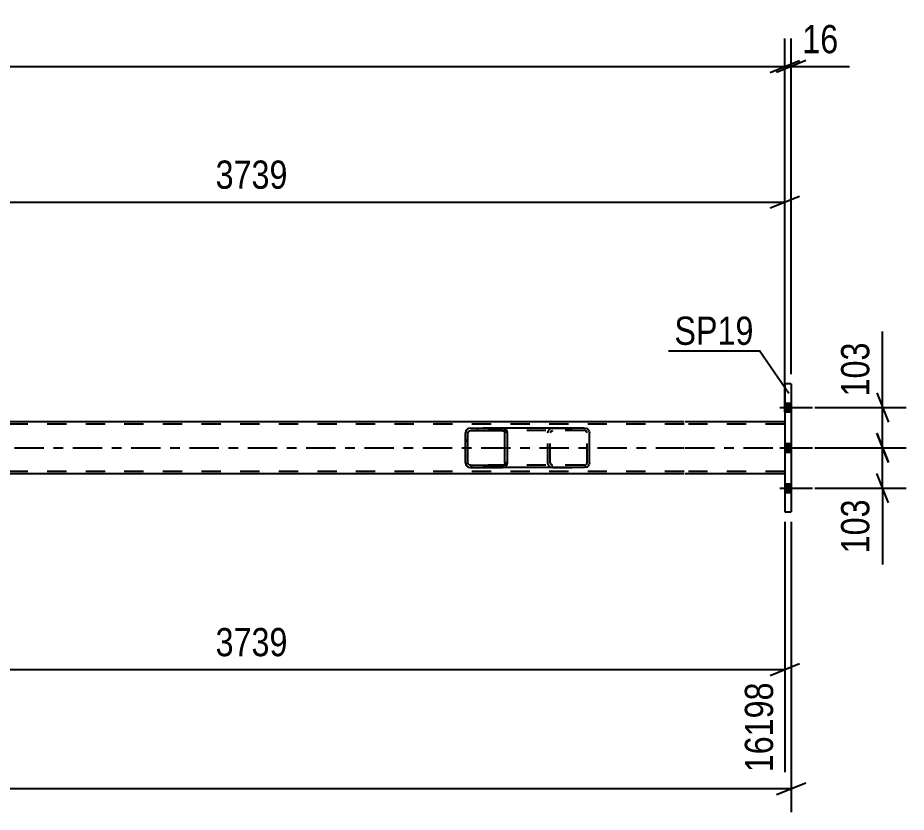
# Model space of a CAD drawing. Header units: millimetres. Extents: x -78 to 763, y -439 to 155.
# Drawn here: x 541.2 to 631.4, y -279.4 to -198.7 of the extents above; entities that cross this region are included whole.
import ezdxf

# ---------------------------------------------------------------- set-up
doc = ezdxf.new("R2010")
doc.units = ezdxf.units.MM
doc.linetypes.add('DXK_LINE_DOT2', pattern=[3.9198, 1.9599, -1.9599])
doc.linetypes.add('DXK_LINE_DOT3', pattern=[5.9187, 2.979, -0.9799, 0.9799, -0.9799])
doc.styles.add('Arial Narrow', font='ARIALN.TTF', dxfattribs={"height": 0.2})

# ---------------------------------------------------------------- blocks, each defined once
blk = doc.blocks.new('Bolt-800830732-3892 - 3858')
at = {"linetype": 'Continuous'}
for points in [[(619.682, -238.704), (619.682, -237.824), (619.042, -237.824), (619.042, -238.704)], [(619.682, -238.704), (619.682, -237.824), (619.042, -237.824), (619.042, -238.704)], [(619.682, -238.704), (619.682, -237.824), (619.042, -237.824), (619.042, -238.704)], [(619.682, -242.804), (619.682, -241.924), (619.042, -241.924), (619.042, -242.804)], [(619.682, -242.804), (619.682, -241.924), (619.042, -241.924), (619.042, -242.804)], [(619.682, -246.904), (619.682, -246.024), (619.042, -246.024), (619.042, -246.904)], [(619.682, -246.904), (619.682, -246.024), (619.042, -246.024), (619.042, -246.904)], [(619.682, -246.904), (619.682, -246.024), (619.042, -246.024), (619.042, -246.904)]]:
    blk.add_hatch(color=1, dxfattribs=at).paths.add_polyline_path(points)
at = {"color": 1, "linetype": 'Continuous'}
for p, q in [((619.042, -237.824), (619.682, -237.824)), ((619.042, -237.824), (619.682, -237.824)), ((619.042, -237.824), (619.682, -237.824)), ((618.522, -238.264), (621.842, -238.264)), ((618.522, -238.264), (621.842, -238.264)), ((618.522, -238.264), (621.842, -238.264)), ((619.042, -238.704), (619.682, -238.704)), ((619.042, -238.704), (619.682, -238.704)), ((619.042, -238.704), (619.682, -238.704)), ((618.522, -242.364), (621.842, -242.364)), ((618.522, -242.364), (621.842, -242.364)), ((619.042, -241.924), (619.682, -241.924)), ((619.042, -241.924), (619.682, -241.924)), ((619.042, -242.804), (619.682, -242.804)), ((619.042, -242.804), (619.682, -242.804)), ((619.042, -246.024), (619.682, -246.024)), ((619.042, -246.024), (619.682, -246.024)), ((619.042, -246.024), (619.682, -246.024)), ((618.522, -246.464), (621.842, -246.464)), ((618.522, -246.464), (621.842, -246.464)), ((618.522, -246.464), (621.842, -246.464)), ((619.042, -246.904), (619.682, -246.904)), ((619.042, -246.904), (619.682, -246.904)), ((619.042, -246.904), (619.682, -246.904))]:
    blk.add_line(p, q, dxfattribs=at)
blk = doc.blocks.new('Part-800830732-4008 - 3858')
at = {"color": 2, "linetype": 'Continuous'}
for p, q in [((619.682, -235.864), (619.042, -235.864)), ((619.042, -235.864), (619.042, -248.864)), ((619.682, -235.864), (619.682, -248.864)), ((619.042, -248.864), (619.682, -248.864))]:
    blk.add_line(p, q, dxfattribs=at)
blk = doc.blocks.new('Part-800830732-3944 - 3858')
at = {"color": 2, "linetype": 'Continuous'}
for p, q in [((608.822, -239.724), (31.84, -239.724)), ((619.042, -239.724), (608.922, -239.724)), ((608.822, -245.004), (515.971, -245.004)), ((619.042, -245.004), (608.922, -245.004))]:
    blk.add_line(p, q, dxfattribs=at)
at = {"color": 7, "linetype": 'DXK_LINE_DOT2'}
for p, q in [((619.042, -239.724), (619.042, -245.004)), ((608.822, -239.964), (31.84, -239.964)), ((619.042, -239.964), (608.922, -239.964)), ((608.822, -244.764), (31.84, -244.764)), ((619.042, -244.764), (608.922, -244.764))]:
    blk.add_line(p, q, dxfattribs=at)
at = {"color": 7, "linetype": 'DXK_LINE_DOT3'}
for p, q in [((31.84, -242.364), (608.822, -242.364)), ((608.922, -242.364), (619.042, -242.364))]:
    blk.add_line(p, q, dxfattribs=at)
blk = doc.blocks.new('Part-800830732-4064 - 3858')
at = {"linetype": 'Continuous'}
h = blk.add_hatch(dxfattribs=at)
h.set_pattern_fill('', scale=0.7, style=0, pattern_type=0)
h.set_pattern_definition([(45, (590.8338, -240.6607), (-1.57154, 1.57154), [])])
h.paths.add_polyline_path([(590.873, -240.844), (590.834, -240.661), (590.723, -240.505), (590.557, -240.401), (590.362, -240.364), (587.127, -240.364), (586.931, -240.401), (586.766, -240.505), (586.655, -240.661), (586.616, -240.844), (586.616, -243.884), (586.655, -244.068), (586.766, -244.224), (586.931, -244.328), (587.127, -244.364), (590.362, -244.364), (590.557, -244.328), (590.723, -244.224), (590.834, -244.068), (590.873, -243.884)])
h.paths.add_polyline_path([(590.598, -243.976), (590.542, -244.054), (590.46, -244.106), (590.362, -244.124), (587.127, -244.124), (587.029, -244.106), (586.946, -244.054), (586.891, -243.976), (586.871, -243.884), (586.871, -240.844), (586.891, -240.753), (586.946, -240.675), (587.029, -240.623), (587.127, -240.604), (590.362, -240.604), (590.46, -240.623), (590.542, -240.675), (590.598, -240.753), (590.617, -240.844), (590.617, -243.884)])
at = {"color": 2, "linetype": 'Continuous'}
for p, q in [((586.655, -240.661), (586.616, -240.844)), ((586.871, -240.844), (586.891, -240.753)), ((586.891, -240.753), (586.946, -240.675)), ((587.127, -240.364), (586.931, -240.401)), ((586.946, -240.675), (587.029, -240.623)), ((587.029, -240.623), (587.127, -240.604)), ((587.127, -240.364), (590.362, -240.364)), ((587.127, -240.604), (590.362, -240.604)), ((598.711, -240.364), (590.362, -240.364)), ((590.557, -240.401), (590.362, -240.364)), ((590.362, -240.604), (590.46, -240.623)), ((590.46, -240.623), (590.542, -240.675)), ((590.542, -240.675), (590.598, -240.753)), ((590.598, -240.753), (590.617, -240.844)), ((590.873, -240.844), (590.834, -240.661)), ((598.711, -240.364), (598.907, -240.401)), ((599.183, -240.661), (599.222, -240.844)), ((586.616, -243.884), (586.616, -240.844)), ((586.871, -243.884), (586.871, -240.844)), ((590.617, -243.884), (590.617, -240.844)), ((590.873, -243.884), (590.873, -240.844)), ((599.222, -243.884), (599.222, -240.844)), ((586.616, -243.884), (586.655, -244.068)), ((586.891, -243.976), (586.871, -243.884)), ((586.946, -244.054), (586.891, -243.976)), ((586.931, -244.328), (587.127, -244.364)), ((587.029, -244.106), (586.946, -244.054)), ((587.127, -244.124), (587.029, -244.106)), ((587.127, -244.124), (590.362, -244.124)), ((587.127, -244.364), (590.362, -244.364)), ((590.46, -244.106), (590.362, -244.124)), ((590.362, -244.364), (590.557, -244.328)), ((598.711, -244.364), (590.362, -244.364)), ((590.542, -244.054), (590.46, -244.106)), ((590.598, -243.976), (590.542, -244.054)), ((590.617, -243.884), (590.598, -243.976)), ((590.834, -244.068), (590.873, -243.884)), ((598.907, -244.328), (598.711, -244.364)), ((599.222, -243.884), (599.183, -244.068))]:
    blk.add_line(p, q, dxfattribs=at)
at = {"color": 7, "linetype": 'DXK_LINE_DOT2'}
for p, q in [((590.362, -240.364), (587.127, -240.364)), ((598.711, -240.604), (587.127, -240.604)), ((594.965, -240.844), (595.004, -240.661)), ((595.24, -240.753), (595.221, -240.844)), ((595.295, -240.675), (595.24, -240.753)), ((595.281, -240.401), (595.476, -240.364)), ((595.295, -240.675), (595.318, -240.661)), ((595.318, -240.661), (595.378, -240.623)), ((595.378, -240.623), (595.476, -240.604)), ((595.476, -240.364), (598.711, -240.364)), ((598.809, -240.623), (598.711, -240.604)), ((598.892, -240.675), (598.809, -240.623)), ((598.947, -240.753), (598.892, -240.675)), ((598.967, -240.844), (598.947, -240.753)), ((594.965, -243.884), (594.965, -240.844)), ((595.221, -243.884), (595.221, -240.844)), ((598.967, -243.884), (598.967, -240.844)), ((598.711, -244.124), (587.127, -244.124)), ((590.362, -244.364), (587.127, -244.364)), ((595.004, -244.068), (594.965, -243.884)), ((595.221, -243.884), (595.24, -243.976)), ((595.24, -243.976), (595.295, -244.054)), ((595.476, -244.364), (595.281, -244.328)), ((595.295, -244.054), (595.318, -244.068)), ((595.318, -244.068), (595.378, -244.106)), ((595.378, -244.106), (595.476, -244.124)), ((595.476, -244.364), (598.711, -244.364)), ((598.711, -244.124), (598.809, -244.106)), ((598.809, -244.106), (598.892, -244.054)), ((598.892, -244.054), (598.947, -243.976)), ((598.947, -243.976), (598.967, -243.884))]:
    blk.add_line(p, q, dxfattribs=at)
at = {"color": 2, "linetype": 'Continuous'}
for centre, start, end in [((587.107, -240.865), 110.75836, 155.68009), ((590.381, -240.865), 24.32001, 69.24173), ((598.731, -240.865), 24.32001, 69.24173), ((587.107, -243.864), 204.32001, 249.24173), ((590.381, -243.864), 290.75836, 335.68009), ((598.731, -243.864), 290.75836, 335.68009)]:
    blk.add_arc(centre, 0.496, start, end, dxfattribs=at)
at = {"color": 7, "linetype": 'DXK_LINE_DOT2'}
for centre, start, end in [((595.457, -240.865), 110.75836, 155.68009), ((595.457, -243.864), 204.32001, 249.24173)]:
    blk.add_arc(centre, 0.496, start, end, dxfattribs=at)
blk = doc.blocks.new('StraightDimension-800830732-4163 - 3858')
at = {"color": 7, "linetype": 'Continuous'}
for p, q in [((619.042, -249.864), (619.042, -275.316)), ((510.771, -254.403), (510.771, -275.316)), ((512.271, -264.276), (509.271, -265.476)), ((510.771, -264.876), (619.042, -264.876)), ((617.542, -265.476), (620.542, -264.276))]:
    blk.add_line(p, q, dxfattribs=at)
at = {"color": 0}
blk.add_wipeout([(569.163, -264.126), (569.163, -259.926), (560.65, -259.926), (560.65, -264.126)], dxfattribs=at)
at = {"color": 3, "style": 'Arial Narrow'}
blk.add_text('3739', height=2.8633, dxfattribs=at).set_placement((561.25, -263.526))
at = {"color": 0, "linetype": 'Continuous'}
blk.add_wipeout([(618.442, -265.576), (614.242, -265.576), (614.242, -275.917), (618.442, -275.916)], dxfattribs=at)
at = {"color": 3, "linetype": 'Continuous', "style": 'Arial Narrow'}
blk.add_text('16198', height=2.8633, rotation=90.00021, dxfattribs=at).set_placement((617.842, -275.316))
blk = doc.blocks.new('StraightDimension-800830732-12975 - 3858')
at = {"color": 7, "linetype": 'Continuous'}
for p, q in [((628.961, -238.264), (628.961, -230.53)), ((628.961, -238.264), (628.961, -230.53)), ((628.361, -236.764), (629.561, -239.764)), ((622.082, -238.264), (631.361, -238.264)), ((628.961, -242.364), (628.961, -238.264)), ((629.561, -243.864), (628.361, -240.864)), ((622.082, -242.364), (631.361, -242.364))]:
    blk.add_line(p, q, dxfattribs=at)
at = {"color": 0}
blk.add_wipeout([(628.211, -231.055), (624.011, -231.055), (624.011, -237.739), (628.211, -237.739)], dxfattribs=at)
at = {"color": 3, "style": 'Arial Narrow'}
blk.add_text('103', height=2.8633, rotation=90.00021, dxfattribs=at).set_placement((627.611, -237.139))
blk = doc.blocks.new('StraightDimension-800830732-12976 - 3858')
at = {"color": 7, "linetype": 'Continuous'}
for p, q in [((628.361, -240.864), (629.561, -243.864)), ((622.082, -242.364), (631.361, -242.364)), ((628.961, -246.464), (628.961, -242.364)), ((629.561, -247.964), (628.361, -244.964)), ((622.082, -246.464), (631.361, -246.464)), ((628.961, -246.464), (628.961, -254.199)), ((628.961, -246.464), (628.961, -254.199))]:
    blk.add_line(p, q, dxfattribs=at)
at = {"color": 0}
blk.add_wipeout([(628.211, -246.989), (624.011, -246.989), (624.011, -253.674), (628.211, -253.674)], dxfattribs=at)
at = {"color": 3, "style": 'Arial Narrow'}
blk.add_text('103', height=2.8633, rotation=90.00021, dxfattribs=at).set_placement((627.611, -253.074))
blk = doc.blocks.new('StraightDimension-800830732-4122 - 3858')
at = {"color": 7, "linetype": 'Continuous'}
for p, q in [((510.771, -230.322), (510.771, -214.543)), ((619.042, -238.724), (619.042, -214.543)), ((512.271, -216.793), (509.271, -217.993)), ((617.542, -217.993), (620.542, -216.793)), ((510.771, -217.393), (619.042, -217.393))]:
    blk.add_line(p, q, dxfattribs=at)
at = {"color": 0}
blk.add_wipeout([(569.163, -216.643), (569.163, -212.443), (560.65, -212.443), (560.65, -216.643)], dxfattribs=at)
at = {"color": 3, "style": 'Arial Narrow'}
blk.add_text('3739', height=2.8633, dxfattribs=at).set_placement((561.25, -216.043))
blk = doc.blocks.new('StraightDimension-800830732-4188 - 3858')
at = {"color": 7, "linetype": 'Continuous'}
for p, q in [((619.042, -234.864), (619.042, -200.776)), ((619.682, -234.864), (619.682, -200.776)), ((617.542, -204.226), (620.542, -203.026)), ((621.182, -203.026), (618.182, -204.226)), ((619.042, -203.626), (619.682, -203.626)), ((619.682, -203.626), (625.588, -203.626)), ((619.682, -203.626), (625.588, -203.626))]:
    blk.add_line(p, q, dxfattribs=at)
at = {"color": 0}
blk.add_wipeout([(625.063, -202.876), (625.063, -198.676), (620.207, -198.676), (620.207, -202.876)], dxfattribs=at)
at = {"color": 3, "style": 'Arial Narrow'}
blk.add_text('16', height=2.8633, dxfattribs=at).set_placement((620.807, -202.276))
blk = doc.blocks.new('StraightDimension-800830732-4198 - 3858')
at = {"color": 7, "linetype": 'Continuous'}
for p, q in [((619.042, -234.864), (619.042, -200.776)), ((21.62, -203.626), (619.042, -203.626)), ((617.542, -204.226), (620.542, -203.026))]:
    blk.add_line(p, q, dxfattribs=at)
blk = doc.blocks.new('StraightDimension-800830732-12937 - 3858')
at = {"color": 7, "linetype": 'Continuous'}
for p, q in [((619.682, -249.864), (619.682, -279.375)), ((618.182, -277.575), (621.182, -276.375)), ((20.98, -276.975), (619.682, -276.975))]:
    blk.add_line(p, q, dxfattribs=at)
blk = doc.blocks.new('Mark-800830732-4004 - 3858')
at = {"color": 30, "linetype": 'Continuous'}
for p in [(607.228, -232.497), (619.451, -236.829)]:
    blk.add_line(p, (616.467, -232.497), dxfattribs=at)
at = {"color": 0}
blk.add_wipeout([(615.867, -231.897), (615.867, -228.897), (607.828, -228.897), (607.828, -231.897)], dxfattribs=at)
blk.add_wipeout([(615.867, -231.897), (615.867, -228.897), (607.828, -228.897), (607.828, -231.897)], dxfattribs=at)
at = {"color": 3, "style": 'Arial Narrow'}
blk.add_text('SP19', height=2.8633, dxfattribs=at).set_placement((607.828, -231.897))

msp = doc.modelspace()

# ---------------------------------------------------------------- block references
for name in ['Part-800830732-4008 - 3858', 'Bolt-800830732-3892 - 3858', 'Part-800830732-3944 - 3858', 'Part-800830732-4064 - 3858', 'StraightDimension-800830732-4163 - 3858']:
    msp.add_blockref(name, (0, 0))

# ---------------------------------------------------------------- next in the draw order: block references
for name in ['StraightDimension-800830732-4122 - 3858', 'StraightDimension-800830732-12975 - 3858', 'StraightDimension-800830732-12937 - 3858']:
    msp.add_blockref(name, (0, 0))

# ---------------------------------------------------------------- next in the draw order: block references
for name in ['StraightDimension-800830732-4188 - 3858', 'StraightDimension-800830732-12976 - 3858']:
    msp.add_blockref(name, (0, 0))

# ---------------------------------------------------------------- next in the draw order: block references
msp.add_blockref('StraightDimension-800830732-4198 - 3858', (0, 0))

# ---------------------------------------------------------------- next in the draw order: block references
msp.add_blockref('Mark-800830732-4004 - 3858', (0, 0))

doc.saveas('drawing.dxf')
